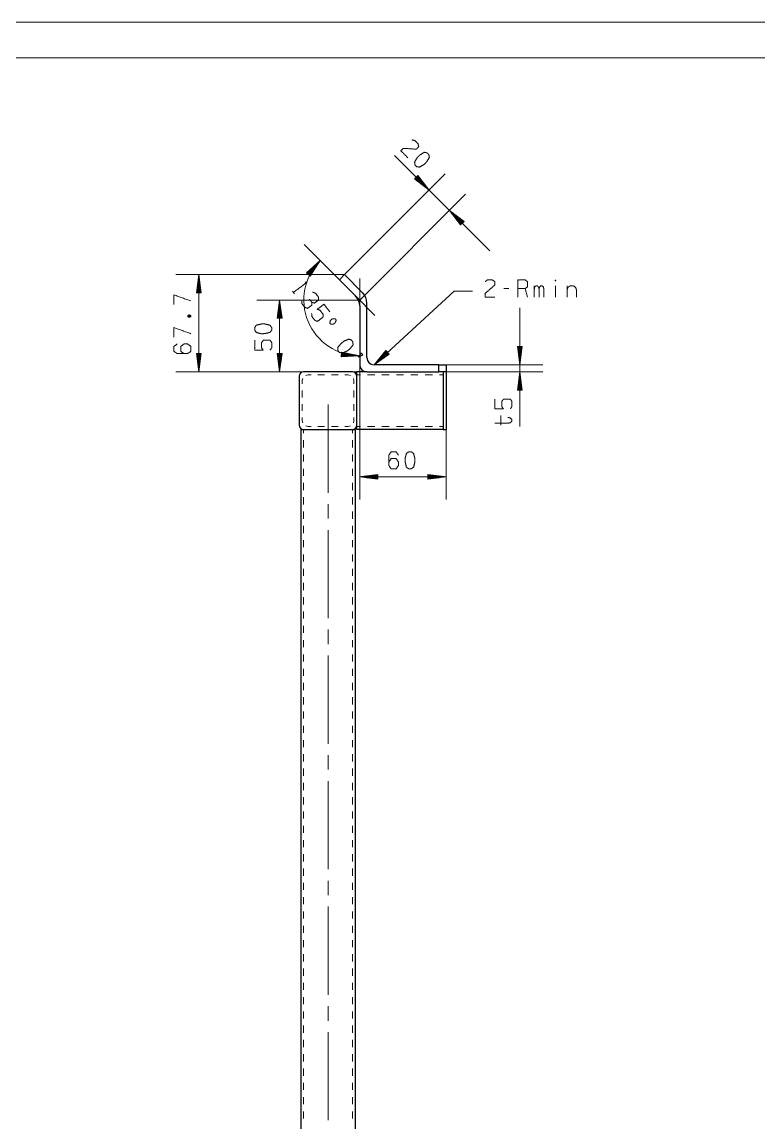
# Model space of a CAD drawing. Header units: millimetres. Extents: x 0 to 420, y 0 to 297.
# Drawn here: x 210 to 312.4, y 143.9 to 297 of the extents above; entities that cross this region are included whole.
import ezdxf

# ---------------------------------------------------------------- set-up
doc = ezdxf.new("R2010")
doc.units = ezdxf.units.MM
doc.layers.add('101', color=7, linetype='Continuous', true_color=0xffffff)

msp = doc.modelspace()

# ---------------------------------------------------------------- linework, layer by layer
at = {"layer": '101', "color": 133, "linetype": 'Continuous', "lineweight": 18}
for p, q in [((420, 297), (0, 297)), ((415, 292), (25, 292))]:
    msp.add_line(p, q, dxfattribs=at)
at = {"layer": '101', "color": 22, "linetype": 'Continuous', "lineweight": 18}
for p, q in [((275.02, 265.19), (261.77, 278.43)), ((254.81, 261.86), (268.83, 275.87)), ((265.02, 275.66), (264.55, 275.19)), ((266.58, 273.63), (265.02, 275.66)), ((265.02, 275.66), (265.04, 275.63)), ((265.02, 275.66), (265.04, 275.63)), ((264.55, 275.19), (264.57, 275.17)), ((264.55, 275.19), (264.57, 275.17)), ((264.55, 275.19), (266.58, 273.63)), ((264.59, 275.22), (264.88, 274.93)), ((264.62, 275.26), (265.19, 274.69)), ((264.66, 275.3), (265.5, 274.46)), ((264.69, 275.33), (265.81, 274.22)), ((264.73, 275.37), (266.12, 273.98)), ((264.77, 275.4), (266.43, 273.74)), ((264.8, 275.44), (266.46, 273.78)), ((264.84, 275.48), (266.22, 274.09)), ((264.87, 275.51), (265.99, 274.4)), ((264.91, 275.55), (265.75, 274.71)), ((264.95, 275.58), (265.51, 275.02)), ((264.98, 275.62), (265.28, 275.32)), ((256.94, 258.33), (271.65, 273.04)), ((271.44, 269.24), (269.41, 270.8)), ((269.41, 270.8), (270.97, 268.77)), ((271.19, 268.98), (269.53, 270.64)), ((271.22, 269.02), (269.56, 270.68)), ((271.15, 268.95), (269.76, 270.33)), ((271.26, 269.06), (269.87, 270.44)), ((271.11, 268.91), (270, 270.03)), ((271.29, 269.09), (270.18, 270.21)), ((271.08, 268.88), (270.24, 269.72)), ((271.33, 269.13), (270.49, 269.97)), ((271.37, 269.16), (270.8, 269.73)), ((271.04, 268.84), (270.47, 269.41)), ((271.01, 268.8), (270.71, 269.1)), ((270.97, 268.77), (270.95, 268.79)), ((270.97, 268.77), (270.95, 268.79)), ((270.97, 268.77), (271.44, 269.24)), ((271.4, 269.2), (271.11, 269.49)), ((271.44, 269.24), (271.42, 269.26)), ((271.44, 269.24), (271.42, 269.26)), ((254.11, 261.15), (249.2, 266.06)), ((251.45, 263.81), (249.55, 262.09)), ((249.75, 261.93), (251.02, 263.42)), ((249.78, 261.89), (251.3, 263.68)), ((249.82, 261.86), (251.34, 263.65)), ((250.06, 261.66), (251.45, 263.81)), ((249.55, 262.09), (249.57, 262.11)), ((249.55, 262.09), (249.57, 262.11)), ((249.55, 262.09), (250.06, 261.66)), ((249.59, 262.06), (249.86, 262.38)), ((249.63, 262.02), (250.15, 262.64)), ((249.67, 261.99), (250.44, 262.9)), ((249.71, 261.96), (250.73, 263.16)), ((249.86, 261.83), (251.13, 263.32)), ((249.9, 261.79), (250.92, 262.99)), ((249.94, 261.76), (250.71, 262.67)), ((249.98, 261.73), (250.5, 262.34)), ((250.02, 261.7), (250.29, 262.01)), ((254.81, 261.86), (231.4, 261.86)), ((234.58, 261.86), (234.24, 259.32)), ((234.4, 259.32), (234.4, 260.51)), ((234.45, 259.32), (234.45, 260.9)), ((234.5, 259.32), (234.5, 261.28)), ((234.55, 259.32), (234.55, 261.67)), ((234.91, 259.32), (234.58, 261.86)), ((234.58, 248.33), (234.58, 261.86)), ((234.6, 259.32), (234.6, 261.67)), ((234.65, 259.32), (234.65, 261.28)), ((234.7, 259.32), (234.7, 260.9)), ((234.75, 259.32), (234.75, 260.51)), ((250.06, 261.66), (250.08, 261.69)), ((250.06, 261.66), (250.08, 261.69)), ((234.24, 259.32), (234.24, 259.35)), ((234.24, 259.32), (234.24, 259.35)), ((234.24, 259.32), (234.91, 259.32)), ((234.3, 259.32), (234.3, 259.74)), ((234.35, 259.32), (234.35, 260.12)), ((234.8, 259.32), (234.8, 260.12)), ((234.85, 259.32), (234.85, 259.74)), ((234.91, 259.32), (234.91, 259.35)), ((234.91, 259.32), (234.91, 259.35)), ((270.07, 259.55), (258.94, 249.33)), ((272.61, 259.55), (270.07, 259.55)), ((256.94, 258.33), (242.63, 258.33)), ((245.8, 258.33), (245.47, 255.79)), ((245.68, 255.79), (245.68, 257.36)), ((245.73, 255.79), (245.73, 257.75)), ((245.78, 255.79), (245.78, 258.13)), ((246.14, 255.79), (245.8, 258.33)), ((245.8, 248.33), (245.8, 258.33)), ((245.83, 255.79), (245.83, 258.13)), ((245.88, 255.79), (245.88, 257.75)), ((245.93, 255.79), (245.93, 257.36)), ((245.47, 255.79), (245.47, 255.82)), ((245.47, 255.79), (245.47, 255.82)), ((245.47, 255.79), (246.14, 255.79)), ((245.52, 255.79), (245.52, 256.2)), ((245.57, 255.79), (245.57, 256.59)), ((245.62, 255.79), (245.62, 256.97)), ((245.98, 255.79), (245.98, 256.97)), ((246.03, 255.79), (246.03, 256.59)), ((246.08, 255.79), (246.08, 256.2)), ((246.13, 255.79), (246.13, 255.82)), ((246.13, 255.79), (246.13, 255.82)), ((279.2, 240.75), (279.2, 257.26)), ((260.58, 251.29), (258.94, 249.33)), ((260.69, 251.17), (259.81, 250.37)), ((260.65, 251.21), (260.06, 250.67)), ((260.62, 251.25), (260.31, 250.97)), ((260.58, 251.29), (260.56, 251.26)), ((260.58, 251.29), (260.56, 251.26)), ((261.03, 250.8), (260.58, 251.29)), ((279.54, 251.87), (278.87, 251.87)), ((278.87, 251.87), (278.87, 251.83)), ((278.87, 251.87), (278.87, 251.83)), ((278.87, 251.87), (279.2, 249.33)), ((278.92, 251.87), (278.92, 251.45)), ((278.98, 251.87), (278.98, 251.06)), ((279.03, 251.87), (279.03, 250.68)), ((279.08, 251.87), (279.08, 250.29)), ((279.13, 251.87), (279.13, 249.9)), ((279.18, 251.87), (279.18, 249.52)), ((279.2, 249.33), (279.54, 251.87)), ((279.23, 251.87), (279.23, 249.52)), ((279.28, 251.87), (279.28, 249.9)), ((279.33, 251.87), (279.33, 250.29)), ((279.38, 251.87), (279.38, 250.68)), ((279.43, 251.87), (279.43, 251.06)), ((279.48, 251.87), (279.48, 251.45)), ((279.53, 251.87), (279.53, 251.83)), ((279.53, 251.87), (279.53, 251.83)), ((234.24, 250.87), (234.24, 250.83)), ((234.24, 250.87), (234.24, 250.83)), ((234.91, 250.87), (234.24, 250.87)), ((234.24, 250.87), (234.58, 248.33)), ((234.3, 250.87), (234.3, 250.45)), ((234.35, 250.87), (234.35, 250.06)), ((234.4, 250.87), (234.4, 249.68)), ((234.45, 250.87), (234.45, 249.29)), ((234.5, 250.87), (234.5, 248.9)), ((234.55, 250.87), (234.55, 248.52)), ((234.58, 248.33), (234.91, 250.87)), ((234.6, 250.87), (234.6, 248.52)), ((234.65, 250.87), (234.65, 248.9)), ((234.7, 250.87), (234.7, 249.29)), ((234.75, 250.87), (234.75, 249.68)), ((234.8, 250.87), (234.8, 250.06)), ((234.85, 250.87), (234.85, 250.45)), ((234.91, 250.87), (234.91, 250.83)), ((234.91, 250.87), (234.91, 250.83)), ((245.47, 250.87), (245.47, 250.83)), ((245.47, 250.87), (245.47, 250.83)), ((246.14, 250.87), (245.47, 250.87)), ((245.47, 250.87), (245.8, 248.33)), ((245.52, 250.87), (245.52, 250.45)), ((245.57, 250.87), (245.57, 250.06)), ((245.62, 250.87), (245.62, 249.68)), ((245.68, 250.87), (245.68, 249.29)), ((245.73, 250.87), (245.73, 248.9)), ((245.78, 250.87), (245.78, 248.52)), ((245.8, 248.33), (246.14, 250.87)), ((245.83, 250.87), (245.83, 248.52)), ((245.88, 250.87), (245.88, 248.9)), ((245.93, 250.87), (245.93, 249.29)), ((245.98, 250.87), (245.98, 249.68)), ((246.03, 250.87), (246.03, 250.06)), ((246.08, 250.87), (246.08, 250.45)), ((246.13, 250.87), (246.13, 250.83)), ((246.13, 250.87), (246.13, 250.83)), ((254.43, 251.1), (254.38, 250.44)), ((254.38, 250.44), (256.94, 250.57)), ((254.38, 250.49), (254.8, 250.46)), ((254.38, 250.44), (254.41, 250.44)), ((254.38, 250.44), (254.41, 250.44)), ((254.39, 250.64), (255.96, 250.52)), ((254.39, 250.59), (255.58, 250.5)), ((254.39, 250.54), (255.19, 250.48)), ((254.4, 250.75), (256.74, 250.56)), ((254.4, 250.7), (256.35, 250.54)), ((254.41, 250.9), (255.98, 250.77)), ((254.41, 250.85), (256.36, 250.69)), ((254.41, 250.8), (256.75, 250.61)), ((254.42, 251), (255.22, 250.93)), ((254.42, 250.95), (255.6, 250.85)), ((256.94, 250.57), (254.43, 251.1)), ((254.43, 251.1), (254.46, 251.1)), ((254.43, 251.1), (254.46, 251.1)), ((254.43, 251.05), (254.84, 251.02)), ((258.94, 249.33), (261.03, 250.8)), ((260.79, 251.06), (259.06, 249.47)), ((260.82, 251.02), (259.09, 249.44)), ((260.75, 251.1), (259.31, 249.77)), ((260.86, 250.99), (259.41, 249.66)), ((260.72, 251.14), (259.56, 250.07)), ((260.89, 250.95), (259.73, 249.88)), ((260.93, 250.91), (260.05, 250.11)), ((260.96, 250.87), (260.37, 250.33)), ((261, 250.84), (260.69, 250.55)), ((261.03, 250.8), (261.01, 250.78)), ((261.03, 250.8), (261.01, 250.78)), ((268.94, 248.33), (231.4, 248.33)), ((268.94, 248.33), (242.63, 248.33)), ((256.94, 249.33), (256.94, 247.39)), ((256.94, 249.33), (256.94, 230.57)), ((268.94, 249.33), (282.38, 249.33)), ((268.94, 248.33), (282.38, 248.33)), ((268.94, 248.33), (268.94, 230.57)), ((279.2, 248.33), (278.87, 245.79)), ((279.18, 245.79), (279.18, 248.13)), ((279.54, 245.79), (279.2, 248.33)), ((279.23, 245.79), (279.23, 248.13)), ((278.98, 245.79), (278.98, 246.59)), ((279.03, 245.79), (279.03, 246.97)), ((279.08, 245.79), (279.08, 247.36)), ((279.13, 245.79), (279.13, 247.75)), ((279.28, 245.79), (279.28, 247.75)), ((279.33, 245.79), (279.33, 247.36)), ((279.38, 245.79), (279.38, 246.97)), ((279.43, 245.79), (279.43, 246.59)), ((278.87, 245.79), (278.87, 245.82)), ((278.87, 245.79), (278.87, 245.82)), ((278.87, 245.79), (279.54, 245.79)), ((278.92, 245.79), (278.92, 246.2)), ((279.48, 245.79), (279.48, 246.2)), ((279.53, 245.79), (279.53, 245.82)), ((279.53, 245.79), (279.53, 245.82)), ((259.48, 234.08), (256.94, 233.75)), ((256.94, 233.75), (259.48, 233.41)), ((268.94, 233.75), (256.94, 233.75)), ((259.48, 233.77), (257.13, 233.77)), ((259.48, 233.72), (257.13, 233.72)), ((259.48, 233.82), (257.51, 233.82)), ((259.48, 233.67), (257.51, 233.67)), ((259.48, 233.88), (257.9, 233.88)), ((259.48, 233.62), (257.9, 233.62)), ((259.48, 233.93), (258.29, 233.93)), ((259.48, 233.57), (258.29, 233.57)), ((259.48, 233.98), (258.67, 233.98)), ((259.48, 233.52), (258.67, 233.52)), ((259.48, 234.03), (259.06, 234.03)), ((259.48, 233.47), (259.06, 233.47)), ((259.48, 234.08), (259.44, 234.08)), ((259.48, 234.08), (259.44, 234.08)), ((259.48, 233.42), (259.44, 233.42)), ((259.48, 233.42), (259.44, 233.42)), ((259.48, 233.41), (259.48, 234.08)), ((266.4, 234.08), (266.43, 234.08)), ((266.4, 234.08), (266.4, 233.41)), ((266.4, 234.08), (266.43, 234.08)), ((268.94, 233.75), (266.4, 234.08)), ((266.4, 234.03), (266.81, 234.03)), ((266.4, 233.98), (267.2, 233.98)), ((266.4, 233.93), (267.59, 233.93)), ((266.4, 233.88), (267.97, 233.88)), ((266.4, 233.82), (268.36, 233.82)), ((266.4, 233.77), (268.74, 233.77)), ((266.4, 233.41), (268.94, 233.75)), ((266.4, 233.72), (268.74, 233.72)), ((266.4, 233.67), (268.36, 233.67)), ((266.4, 233.62), (267.97, 233.62)), ((266.4, 233.57), (267.59, 233.57)), ((266.4, 233.52), (267.2, 233.52)), ((266.4, 233.47), (266.81, 233.47)), ((266.4, 233.42), (266.43, 233.42)), ((266.4, 233.42), (266.43, 233.42))]:
    msp.add_line(p, q, dxfattribs=at)
at = {"layer": '101', "color": 92, "linetype": 'Continuous', "lineweight": 25}
for p, q in [((254.81, 261.86), (254.11, 261.15)), ((254.11, 261.15), (256.35, 258.91)), ((257.35, 259.33), (254.81, 261.86)), ((256.94, 257.5), (256.94, 249.33)), ((257.94, 250.33), (257.94, 257.91)), ((257.94, 248.33), (256.54, 248.33)), ((257.94, 248.33), (267.94, 248.33)), ((267.94, 249.33), (258.94, 249.33)), ((267.94, 249.33), (268.94, 249.33)), ((267.94, 248.33), (267.94, 249.33)), ((268.94, 248.33), (267.94, 248.33)), ((268.94, 249.33), (268.94, 248.33)), ((268.54, 247.73), (268.54, 240.93)), ((248.74, 240.33), (248.74, 95.33)), ((256.34, 95.33), (256.34, 240.33)), ((268.54, 240.33), (256.54, 240.33))]:
    msp.add_line(p, q, dxfattribs=at)
at = {"layer": '101', "color": 151, "linetype": 'Continuous', "lineweight": 18}
for p, q in [((256.94, 257.5), (256.94, 261.33)), ((256.35, 258.91), (259.06, 256.2)), ((252.54, 227.93), (252.54, 229.94)), ((252.54, 214.06), (252.54, 226.34)), ((252.54, 210.47), (252.54, 212.48)), ((252.54, 196.6), (252.54, 208.88)), ((252.54, 193.01), (252.54, 195.02)), ((252.54, 179.15), (252.54, 191.42)), ((252.54, 175.55), (252.54, 177.56)), ((252.54, 161.69), (252.54, 173.96)), ((252.54, 158.09), (252.54, 160.1)), ((252.54, 144.23), (252.54, 156.5))]:
    msp.add_line(p, q, dxfattribs=at)
at = {"layer": '101', "color": 72, "linetype": 'Continuous', "lineweight": 18}
for p, q in [((247.6, 259.54), (247.86, 259.2)), ((277.66, 259.94), (276.99, 259.94)), ((280.27, 258.74), (279.94, 259.94)), ((281.21, 258.74), (281.21, 260.32)), ((284.15, 260.32), (284.15, 258.74)), ((285.76, 260.32), (285.76, 258.74)), ((233.03, 256.01), (233.46, 256.17)), ((276.54, 240.93), (276.54, 242.25))]:
    msp.add_line(p, q, dxfattribs=at)
at = {"layer": '101', "color": 72, "linetype": 'Continuous', "lineweight": 25}
for p, q in [((255.94, 248.33), (249.14, 248.33)), ((248.54, 247.73), (248.54, 240.93)), ((256.54, 240.93), (256.54, 247.73)), ((268.54, 247.73), (268.54, 240.93)), ((268.94, 247.73), (268.94, 240.93)), ((249.14, 240.33), (255.94, 240.33)), ((268.54, 240.33), (268.94, 240.33))]:
    msp.add_line(p, q, dxfattribs=at)
at = {"layer": '101', "color": 53, "linetype": 'Continuous', "lineweight": 18}
for p, q in [((248.94, 247.13), (249.02, 247.43)), ((248.94, 247.13), (248.94, 246.66)), ((249.44, 247.84), (249.74, 247.93)), ((250.2, 247.93), (249.74, 247.93)), ((252.07, 247.93), (251.14, 247.93)), ((253.94, 247.93), (253, 247.93)), ((255.34, 247.93), (254.87, 247.93)), ((255.64, 247.84), (255.34, 247.93)), ((256.14, 247.13), (256.06, 247.43)), ((256.14, 246.66), (256.14, 247.13)), ((257.04, 247.93), (256.54, 247.93)), ((259.04, 247.93), (258.04, 247.93)), ((261.04, 247.93), (260.04, 247.93)), ((263.04, 247.93), (262.04, 247.93)), ((265.04, 247.93), (264.04, 247.93)), ((267.04, 247.93), (266.04, 247.93)), ((268.54, 247.93), (268.04, 247.93)), ((248.94, 245.73), (248.94, 244.79)), ((256.14, 244.79), (256.14, 245.73)), ((248.94, 243.86), (248.94, 242.93)), ((256.14, 242.93), (256.14, 243.86)), ((248.94, 241.99), (248.94, 241.53)), ((256.14, 241.53), (256.14, 241.99)), ((248.94, 241.53), (249.02, 241.23)), ((249.44, 240.81), (249.74, 240.73)), ((249.74, 240.73), (250.2, 240.73)), ((251.14, 240.73), (252.07, 240.73)), ((253, 240.73), (253.94, 240.73)), ((254.87, 240.73), (255.34, 240.73)), ((255.64, 240.81), (255.34, 240.73)), ((256.14, 241.53), (256.06, 241.23)), ((257.04, 240.73), (256.54, 240.73)), ((259.04, 240.73), (258.04, 240.73)), ((261.04, 240.73), (260.04, 240.73)), ((263.04, 240.73), (262.04, 240.73)), ((265.04, 240.73), (264.04, 240.73)), ((267.04, 240.73), (266.04, 240.73)), ((268.54, 240.73), (268.04, 240.73)), ((249.14, 240.33), (249.14, 239.83)), ((255.94, 239.83), (255.94, 240.33)), ((249.14, 238.84), (249.14, 237.84)), ((255.94, 237.84), (255.94, 238.84)), ((249.14, 236.85), (249.14, 235.86)), ((255.94, 235.86), (255.94, 236.85)), ((249.14, 234.86), (249.14, 233.87)), ((255.94, 233.87), (255.94, 234.86)), ((249.14, 232.88), (249.14, 231.88)), ((255.94, 231.88), (255.94, 232.88)), ((249.14, 230.89), (249.14, 229.9)), ((255.94, 229.9), (255.94, 230.89)), ((249.14, 228.9), (249.14, 227.91)), ((255.94, 227.91), (255.94, 228.9)), ((249.14, 226.92), (249.14, 225.92)), ((255.94, 225.92), (255.94, 226.92)), ((249.14, 224.93), (249.14, 223.94)), ((255.94, 223.94), (255.94, 224.93)), ((249.14, 222.94), (249.14, 221.95)), ((255.94, 221.95), (255.94, 222.94)), ((249.14, 220.96), (249.14, 219.97)), ((255.94, 219.97), (255.94, 220.96)), ((249.14, 218.97), (249.14, 217.98)), ((255.94, 217.98), (255.94, 218.97)), ((249.14, 216.99), (249.14, 215.99)), ((255.94, 215.99), (255.94, 216.99)), ((249.14, 215), (249.14, 214.01)), ((255.94, 214.01), (255.94, 215)), ((249.14, 213.01), (249.14, 212.02)), ((255.94, 212.02), (255.94, 213.01)), ((249.14, 211.03), (249.14, 210.03)), ((255.94, 210.03), (255.94, 211.03)), ((249.14, 209.04), (249.14, 208.05)), ((255.94, 208.05), (255.94, 209.04)), ((249.14, 207.05), (249.14, 206.06)), ((255.94, 206.06), (255.94, 207.05)), ((249.14, 205.07), (249.14, 204.08)), ((255.94, 204.08), (255.94, 205.07)), ((249.14, 203.08), (249.14, 202.09)), ((255.94, 202.09), (255.94, 203.08)), ((249.14, 201.1), (249.14, 200.1)), ((255.94, 200.1), (255.94, 201.1)), ((249.14, 199.11), (249.14, 198.12)), ((255.94, 198.12), (255.94, 199.11)), ((249.14, 197.12), (249.14, 196.13)), ((255.94, 196.13), (255.94, 197.12)), ((249.14, 195.14), (249.14, 194.14)), ((255.94, 194.14), (255.94, 195.14)), ((249.14, 193.15), (249.14, 192.16)), ((255.94, 192.16), (255.94, 193.15)), ((249.14, 191.16), (249.14, 190.17)), ((255.94, 190.17), (255.94, 191.16)), ((249.14, 189.18), (249.14, 188.18)), ((255.94, 188.18), (255.94, 189.18)), ((249.14, 187.19), (249.14, 186.2)), ((255.94, 186.2), (255.94, 187.19)), ((249.14, 185.21), (249.14, 184.21)), ((255.94, 184.21), (255.94, 185.21)), ((249.14, 183.22), (249.14, 182.23)), ((255.94, 182.23), (255.94, 183.22)), ((249.14, 181.23), (249.14, 180.24)), ((255.94, 180.24), (255.94, 181.23)), ((249.14, 179.25), (249.14, 178.25)), ((255.94, 178.25), (255.94, 179.25)), ((249.14, 177.26), (249.14, 176.27)), ((255.94, 176.27), (255.94, 177.26)), ((249.14, 175.27), (249.14, 174.28)), ((255.94, 174.28), (255.94, 175.27)), ((249.14, 173.29), (249.14, 172.29)), ((255.94, 172.29), (255.94, 173.29)), ((249.14, 171.3), (249.14, 170.31)), ((255.94, 170.31), (255.94, 171.3)), ((249.14, 169.31), (249.14, 168.32)), ((255.94, 168.32), (255.94, 169.31)), ((249.14, 167.33), (249.14, 166.34)), ((255.94, 166.34), (255.94, 167.33)), ((249.14, 165.34), (249.14, 164.35)), ((255.94, 164.35), (255.94, 165.34)), ((249.14, 163.36), (249.14, 162.36)), ((255.94, 162.36), (255.94, 163.36)), ((249.14, 161.37), (249.14, 160.38)), ((255.94, 160.38), (255.94, 161.37)), ((249.14, 159.38), (249.14, 158.39)), ((255.94, 158.39), (255.94, 159.38)), ((249.14, 157.4), (249.14, 156.4)), ((255.94, 156.4), (255.94, 157.4)), ((249.14, 155.41), (249.14, 154.42)), ((255.94, 154.42), (255.94, 155.41)), ((249.14, 153.42), (249.14, 152.43)), ((255.94, 152.43), (255.94, 153.42)), ((249.14, 151.44), (249.14, 150.44)), ((255.94, 150.44), (255.94, 151.44)), ((249.14, 149.45), (249.14, 148.46)), ((255.94, 148.46), (255.94, 149.45)), ((249.14, 147.47), (249.14, 146.47)), ((255.94, 146.47), (255.94, 147.47)), ((249.14, 145.48), (249.14, 144.49)), ((255.94, 144.49), (255.94, 145.48))]:
    msp.add_line(p, q, dxfattribs=at)
at = {"layer": '101', "color": 22, "linetype": 'Continuous', "lineweight": 18}
msp.add_arc((256.94, 258.33), 7.76, 135, 270, dxfattribs=at)
at = {"layer": '101', "color": 92, "linetype": 'Continuous', "lineweight": 25}
for centre, radius, start, end in [((254.94, 257.5), 2, 360, 45), ((255.94, 257.91), 2, 360, 45), ((258.94, 250.33), 1, 180, 270), ((257.94, 249.33), 1, 180, 270)]:
    msp.add_arc(centre, radius, start, end, dxfattribs=at)
at = {"layer": '101', "color": 72, "linetype": 'Continuous', "lineweight": 25}
for centre, start, end in [((249.14, 247.73), 90, 180), ((255.94, 247.73), 0, 90), ((249.14, 240.93), 180, 270), ((255.94, 240.93), 270, 0)]:
    msp.add_arc(centre, 0.6, start, end, dxfattribs=at)
at = {"layer": '101', "color": 72, "linetype": 'Continuous', "lineweight": 18}
for points, knots in [([(264.19, 280.6), (264.58, 280.53), (265.06, 280.05), (265.14, 279.65), (264.81, 279.31), (262.99, 279.43), (262.67, 279.08), (263.62, 278.13)], [0, 0, 0.069691, 0.192977, 0.265274, 0.350227, 0.674741, 0.759753, 1, 1]), ([(264.87, 276.88), (265.28, 276.82), (265.9, 277.19), (266.24, 277.53), (266.63, 278.17), (266.55, 278.56), (266.31, 278.8), (265.91, 278.88), (265.28, 278.49), (264.95, 278.14), (264.57, 277.53), (264.63, 277.12), (264.87, 276.88)], [0, 0, 0.067525, 0.183971, 0.260584, 0.380942, 0.446141, 0.500305, 0.565504, 0.685865, 0.762528, 0.87831, 0.945835, 1, 1]), ([(249.37, 260.81), (249.62, 260.82), (247.73, 259.37)], [0, 0, 0.093485, 1, 1]), ([(274.38, 260.89), (274.69, 261.12), (275.38, 261.12), (275.72, 260.89), (275.72, 260.42), (274.36, 259.22), (274.38, 258.74), (275.72, 258.74)], [0, 0, 0.069694, 0.192978, 0.265273, 0.350228, 0.674739, 0.759753, 1, 1]), ([(278.93, 258.74), (278.93, 261.12), (279.94, 261.12), (280.27, 260.89), (280.27, 260.17), (279.94, 259.94), (278.93, 259.94)], [0, 0, 0.400953, 0.571034, 0.639278, 0.761674, 0.829918, 1, 1]), ([(284.15, 260.97), (284.19, 261.07), (284.15, 261.14), (284.12, 261.07), (284.15, 260.97)], [0, 0, 0.280642, 0.5, 0.719358, 1, 1]), ([(233.48, 258.2), (231.11, 259.05), (231.11, 257.7)], [0, 0, 0.652472, 1, 1]), ([(250.27, 258.03), (250.66, 257.9), (251.23, 258.34), (251.21, 258.74), (250.79, 259.29), (250.4, 259.42)], [0, 0, 0.153868, 0.42985, 0.583725, 0.846124, 1, 1]), ([(281.21, 259.84), (281.26, 260.12), (281.44, 260.29), (281.63, 260.29), (281.81, 260.12), (281.88, 259.84), (281.88, 258.74)], [0, 0, 0.118879, 0.224456, 0.306984, 0.412561, 0.533085, 1, 1]), ([(281.88, 259.84), (281.93, 260.12), (282.11, 260.29), (282.32, 260.29), (282.48, 260.12), (282.55, 259.84), (282.55, 258.74)], [0, 0, 0.118605, 0.223938, 0.313761, 0.413914, 0.53416, 1, 1]), ([(285.76, 259.72), (285.86, 260.02), (286.06, 260.24), (286.31, 260.32), (286.54, 260.32), (286.78, 260.24), (286.98, 260.02), (287.08, 259.72), (287.08, 258.74)], [0, 0, 0.10775, 0.208449, 0.296009, 0.373819, 0.46138, 0.562079, 0.669826, 1, 1]), ([(248.89, 258.23), (248.9, 257.84), (249.32, 257.3), (249.7, 257.17), (250.28, 257.61), (250.27, 258.03), (249.96, 258.43)], [0, 0, 0.124117, 0.343685, 0.472443, 0.703375, 0.836729, 1, 1]), ([(250.26, 256.44), (250.29, 256.04), (250.71, 255.49), (251.09, 255.36), (251.84, 255.94), (251.84, 256.36), (251.42, 256.91), (251.04, 257.04), (251.97, 257.75), (252.8, 256.67)], [0, 0, 0.062228, 0.168344, 0.230572, 0.376815, 0.441265, 0.54738, 0.609609, 0.79049, 1, 1]), ([(233.46, 256.01), (233.46, 256.17), (233.23, 256.26), (233.03, 256.17), (233.03, 256.01), (233.23, 255.92), (233.46, 256.01), (233.03, 256.17)], [0, 0, 0.093977, 0.236784, 0.365962, 0.459939, 0.589113, 0.731915, 1, 1]), ([(233.48, 253.65), (231.11, 254.5), (231.11, 253.15)], [0, 0, 0.652472, 1, 1]), ([(244.71, 254.49), (244.46, 254.83), (243.76, 255), (243.29, 255), (242.56, 254.83), (242.34, 254.49), (242.34, 254.16), (242.56, 253.82), (243.29, 253.64), (243.76, 253.66), (244.46, 253.82), (244.71, 254.16), (244.71, 254.49)], [0, 0, 0.067525, 0.183969, 0.260583, 0.380943, 0.446139, 0.500306, 0.565503, 0.685862, 0.762529, 0.878308, 0.945834, 1, 1]), ([(252.77, 255.14), (252.91, 254.96), (253.3, 254.99), (253.56, 255.19), (253.68, 255.55), (253.54, 255.73), (253.15, 255.72), (252.89, 255.52), (252.77, 255.14)], [0, 0, 0.085684, 0.230398, 0.35159, 0.496301, 0.581979, 0.730396, 0.851587, 1, 1]), ([(244.49, 251.37), (244.71, 251.7), (244.71, 252.39), (244.49, 252.73), (243.54, 252.73), (243.29, 252.39), (243.29, 251.7), (243.51, 251.37), (242.34, 251.37), (242.34, 252.73)], [0, 0, 0.062227, 0.168342, 0.230571, 0.376815, 0.441267, 0.547382, 0.609609, 0.79049, 1, 1]), ([(254.11, 251.05), (254.51, 250.94), (255.18, 251.23), (255.55, 251.51), (256.02, 252.1), (255.99, 252.5), (255.79, 252.77), (255.41, 252.89), (254.72, 252.59), (254.36, 252.29), (253.9, 251.74), (253.91, 251.32), (254.11, 251.05)], [0, 0, 0.067527, 0.18397, 0.260583, 0.380942, 0.44614, 0.500306, 0.565504, 0.685865, 0.762531, 0.878309, 0.945834, 1, 1]), ([(232.53, 250.88), (232.06, 251.19), (232.06, 251.88), (232.53, 252.22), (233.01, 252.22), (233.48, 251.88), (233.48, 251.19), (233.01, 250.88), (231.58, 250.88), (231.11, 251.19), (231.11, 251.88), (231.58, 252.22)], [0, 0, 0.076963, 0.16976, 0.248071, 0.312017, 0.390331, 0.483128, 0.560093, 0.751929, 0.828891, 0.921688, 1, 1]), ([(256.73, 250.39), (257.18, 250.96), (257.38, 250.69), (256.73, 250.39)], [0, 0, 0.406597, 0.595719, 1, 1]), ([(277.89, 243.19), (278.11, 243.52), (278.11, 244.21), (277.89, 244.55), (276.94, 244.55), (276.69, 244.21), (276.69, 243.52), (276.91, 243.19), (275.74, 243.19), (275.74, 244.55)], [0, 0, 0.062227, 0.168342, 0.230572, 0.376816, 0.441266, 0.547382, 0.609608, 0.79049, 1, 1]), ([(277.54, 242.01), (277.89, 241.92), (278.09, 241.72), (278.09, 241.48), (277.89, 241.26), (277.54, 241.19), (275.71, 241.19)], [0, 0, 0.107403, 0.190396, 0.26402, 0.35076, 0.456999, 1, 1]), ([(260.99, 235.79), (261.31, 236.27), (262, 236.27), (262.34, 235.79), (262.34, 235.32), (262, 234.84), (261.31, 234.84), (260.99, 235.32), (260.99, 236.74), (261.31, 237.22), (262, 237.22), (262.34, 236.74)], [0, 0, 0.076963, 0.16976, 0.248074, 0.31202, 0.390332, 0.483129, 0.56009, 0.751926, 0.828889, 0.921686, 1, 1]), ([(264.1, 234.84), (264.44, 235.09), (264.61, 235.79), (264.61, 236.27), (264.44, 236.99), (264.1, 237.22), (263.77, 237.22), (263.43, 236.99), (263.25, 236.27), (263.27, 235.79), (263.43, 235.09), (263.77, 234.84), (264.1, 234.84)], [0, 0, 0.067523, 0.18397, 0.260584, 0.380943, 0.44614, 0.500306, 0.565502, 0.685862, 0.762528, 0.878311, 0.945834, 1, 1])]:
    msp.add_open_spline(points, degree=1, knots=knots, dxfattribs=at)
at = {"layer": '101', "color": 92, "linetype": 'Continuous', "lineweight": 25}
for points in [[(256.54, 247.73), (256.54, 248.33)], [(268.54, 248.33), (268.54, 247.73)], [(256.54, 240.33), (256.54, 240.93)], [(268.54, 240.93), (268.54, 240.33)], [(248.74, 240.33), (249.14, 240.33)], [(255.94, 240.33), (256.34, 240.33)]]:
    msp.add_open_spline(points, degree=1, dxfattribs=at)
at = {"layer": '101', "color": 72, "linetype": 'Continuous', "lineweight": 25}
for points in [[(268.54, 248.33), (268.54, 247.73)], [(268.94, 248.33), (268.94, 247.73)], [(268.54, 240.93), (268.54, 240.33)], [(268.94, 240.93), (268.94, 240.33)]]:
    msp.add_open_spline(points, degree=1, dxfattribs=at)
at = {"layer": '101', "color": 151, "linetype": 'Continuous', "lineweight": 18}
msp.add_open_spline([(252.54, 231.52), (252.54, 240.63), (252.54, 243.8)], degree=1, knots=[0, 0, 0.741396, 1, 1], dxfattribs=at)

doc.saveas('drawing.dxf')
